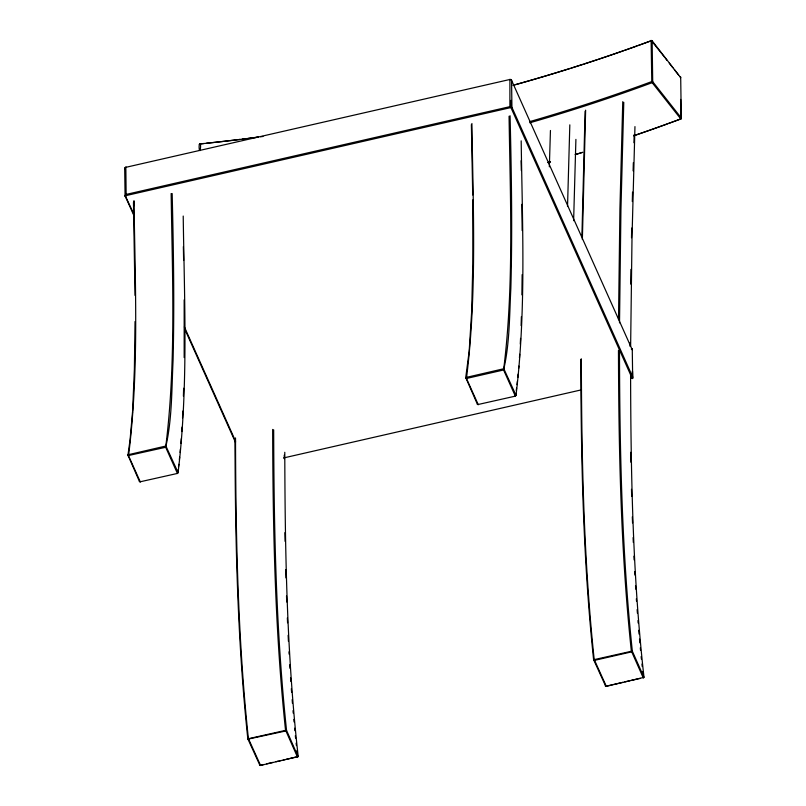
<?xml version="1.0" encoding="UTF-8"?>
<svg xmlns="http://www.w3.org/2000/svg" width="806" height="806" viewBox="0 0 806 806"><rect width="100%" height="100%" fill="white"/><g stroke="black" fill="none" stroke-linecap="round" stroke-linejoin="round"><path stroke-width="1.21" d="M235.513 437.93C235.795 538.237 237.83 638.715 248.379 738.538L260.489 765.247M272.66 429.437C272.942 529.744 274.967 630.221 285.515 730.045L297.555 757.207L298.17 756.24C286.845 655.359 285.072 553.712 284.78 452.297M581.327 358.841C581.61 459.138 583.635 559.626 594.183 659.439L606.303 686.289M618.464 350.348C618.746 450.645 620.771 551.123 631.32 650.946L643.369 678.108L643.974 677.141C632.67 576.441 630.886 474.966 630.584 373.712M135.035 321.544L134.38 369.299L132.627 410.586M200.12 150.581C201.893 140.415 197.974 142.43 199.404 150.077M618.514 319.71L619.925 208.996L622.766 101.667M619.522 322.843L620.932 209.913L623.773 102.342M630.111 346.429L630.131 342.711M630.635 345.986L632.005 238.113L634.957 126.602M522.147 274.624L521.895 294.865M184.171 357.572L184.171 299.862M630.705 284.085L630.917 269.375M581.912 236.37L585.096 111.188M582.365 239.513L585.63 110.16M631.501 237.74L631.702 228.058M567.535 206.427L569.822 124.849M573.62 220.723L575.907 139.388M632.307 201.56L632.539 192.09M633.113 170.872L633.345 162.641M183.405 396.179L183.637 388.25M521.391 316.627L521.099 325.614M549.339 166.832L550.448 130.481M633.939 142.733L634.191 134.562M182.539 417.971L182.861 411.04M520.565 338.369L520.283 344.102M680.667 99.43L680.828 118.986L651.802 82.182L651.117 40.371L661.414 53.226M181.783 431.553L182.055 427.059M519.457 357.834L519.699 354.257M132.557 411.715L130.098 439.572L127.882 455.662L165.673 447.28C172.162 419.483 171.658 389.268 173.068 360.443C174.428 304.819 173.512 249.175 172.162 193.561M180.937 443.371L181.279 438.645M518.661 368.382L518.852 366.075M180.111 452.488L180.423 449.063M517.825 377.47L518.147 374.085M179.365 459.541L179.637 457.153M517.019 384.643L517.422 381.057M178.025 469.999L177.461 473.505L165.673 447.28C176.202 363.315 172.353 278.04 171.154 193.531M178.509 466.593L178.831 464.327M515.79 393.842L515.387 396.209L503.589 369.984C514.117 286.019 510.279 200.744 509.07 116.235M516.263 390.436L516.586 388.17M632.297 349.512L632.347 349.069A1.179 0.766 -62.9 0 0 632.267 348.736M632.529 378.387L632.68 378.014A1.884 1.713 63.4 0 0 632.73 377.661A2.227 2.086 55.3 0 0 632.72 377.289A2.388 2.267 49.7 0 0 632.65 376.936L632.267 348.736M680.697 77.628L652.135 40.824L651.057 40.602M631.773 378.417L632.71 378.095L632.136 378.226M632.317 378.629L510.742 107.158L511.931 107.349L632.66 376.936M632.519 378.357L632.458 371.183L632.559 378.326M652.004 82.555L652.709 81.698L652.135 40.824L651.419 40.532M680.566 118.804L681.272 117.948L680.697 77.074L680.123 77.003M680.939 118.734L681.332 118.039L652.709 81.698L651.631 81.477M177.32 473.293L178.086 472.538C188.413 387.495 184.383 301.504 183.214 216.048M515.236 395.998L516.001 395.252C526.258 310.884 522.348 225.599 521.18 140.849M199.979 143.78L199.324 144.405M125.887 194.659A2.378 1.521 -49.4 0 1 126.159 194.427L509.986 106.644A2.378 0.947 34.7 0 1 510.309 106.785M283.652 457.939L581.489 389.832M261.517 765.005L263.582 764.531M266.675 763.826L272.871 762.416M275.964 761.7L278.03 761.227M279.057 760.995L281.123 760.521M283.188 760.048L285.243 759.574M286.281 759.343L297.626 756.743M607.321 685.906L612.479 684.727M613.517 684.495L622.796 682.37M624.862 681.896L630.02 680.717M631.058 680.486L637.244 679.065M638.271 678.833L640.337 678.36M605.679 686.178L593.639 659.751L632.277 651.067L643.974 677.352L606.072 686.39L605.296 685.987M259.875 765.267L247.835 738.85L286.462 730.165L298.049 756.582L260.267 765.488L259.492 765.085M133.998 214.396L125.162 195.546A1.38 0.584 -50.9 0 1 125.303 195.284M510.621 106.906L511.488 107.43L125.051 195.818L134.32 216.461M662.129 54.123L664.99 57.75M665.696 58.657L667.126 60.47M669.272 63.19L672.839 67.724M674.269 69.538L678.551 74.968M509.906 79.32L509.896 106.614M126.23 167.275L125.837 166.892L126.139 194.387M477.323 404.098L478.099 404.501L515.467 396.109L516.031 395.373L503.81 368.735L465.727 377.54L477.454 404.38L478.28 404.713L466.452 378.477C477.021 294.109 473.122 208.422 471.903 123.499M139.398 481.394L140.184 481.787L177.552 473.404L178.086 472.538L165.895 446.02L127.811 454.826L139.458 481.514L140.355 482.008L128.537 455.773C139.106 371.395 135.207 285.717 133.977 200.795L134.108 205.701M184.383 326.904L235.604 441.285M184.634 328.798L235.523 442.454M641.133 656.598L641.405 659.076M641.949 664.033L642.221 666.512M642.755 671.458L643.027 673.937M295.328 735.697L295.601 738.175M296.145 743.132L296.417 745.6M296.951 750.557L297.223 753.036M638.705 630.302L639.047 634.06M639.511 639.077L639.853 642.835M640.317 647.843L640.538 650.351M293.011 710.65L293.243 713.159M293.817 719.426L294.049 721.934M294.623 728.191L294.855 730.699M637.133 609.608L637.415 613.255M637.969 620.56L638.15 622.998M291.329 688.697L291.611 692.354M292.165 699.658L292.437 703.306M636.357 598.747L636.518 601.135M290.553 677.836L290.795 681.423M635.531 585.66L635.743 589.196M289.727 664.759L289.928 668.295M634.725 571.555L634.906 575.051M288.427 641.334L288.135 635.259M288.981 651.822L289.102 654.15M633.939 556.16L634.11 559.908M633.113 537.572L633.315 542.478M287.359 617.89L287.561 622.806M632.327 516.827L632.539 522.903M286.513 595.926L286.735 602.001M285.949 577.912L285.717 569.58M631.491 489.302L631.672 496.415M510.067 115.752C511.467 173.371 512.425 231.03 510.833 288.649C509.412 315.66 509.724 343.94 503.589 369.984L466.452 378.477L465.667 378.085L469.173 351.265L471.631 312.154L472.82 263.864L472.769 199.858M471.379 124.598L472.719 194.992M133.474 202.407L135.005 295.399M521.109 160.706L521.321 170.529M183.375 246.596L183.637 260.489M630.705 452.297L630.866 462.241M284.911 532.635L285.062 541.34M521.895 204.351L522.157 230.526M511.931 107.349L511.558 80.298A1.622 1.098 -24.1 0 0 510.561 79.451M125.393 167.658A1.622 1.098 -24.1 0 0 124.698 168.786L125.081 195.828A1.622 1.149 -0.8 0 0 126.28 197.168M619.471 350.529C619.754 450.826 621.779 551.314 632.327 651.127L631.561 651.883L594.425 660.376L593.639 659.973C583.091 560.16 581.076 459.682 580.794 359.375M273.667 429.83C273.959 530.056 275.974 630.473 286.523 730.226L285.757 730.971L247.855 739.173C237.286 639.39 235.271 538.942 234.989 438.676M284.256 455.128L284.256 458.695M681.04 118.875A1427.043 1005.545 -0.8 0 1 668.416 123.53M667.267 123.953A1427.043 1005.545 -0.8 0 1 633.607 135.821M582.748 152.314A1427.043 1005.545 -0.8 0 1 575.565 154.51M550.518 161.915A1427.043 1005.545 -0.8 0 1 548.282 162.56M680.677 118.945A1426.207 1004.961 -0.8 0 1 634.362 135.499M582.305 152.405A1426.207 1004.961 -0.8 0 1 575.111 154.601M550.105 161.996A1426.207 1004.961 -0.8 0 1 547.868 162.641M652.104 82.686A1391.861 980.761 -0.8 0 1 529.804 122.794M651.147 40.733A1391.055 980.187 -0.8 0 1 512.938 85.335M262.988 136.456A1391.055 980.187 -0.8 0 1 260.54 136.788M258.101 137.111A1391.055 980.187 -0.8 0 1 200.049 143.921M651.722 81.597A1391.055 980.187 -0.8 0 1 529.582 121.656M650.402 41.076A1391.871 980.761 -0.8 0 1 638.07 45.579M636.952 45.982A1391.871 980.761 -0.8 0 1 624.59 50.375M623.461 50.768A1391.871 980.761 -0.8 0 1 598.646 59.241M597.518 59.614A1391.871 980.761 -0.8 0 1 583.927 64.067M582.798 64.43A1391.871 980.761 -0.8 0 1 571.444 68.047M570.305 68.409A1391.871 980.761 -0.8 0 1 515.437 84.67M258.283 137.091A1391.871 980.761 -0.8 0 1 254.595 137.574M252.137 137.897A1391.871 980.761 -0.8 0 1 248.45 138.37M244.762 138.834A1391.871 980.761 -0.8 0 1 242.304 139.146M239.835 139.448A1391.871 980.761 -0.8 0 1 206.376 143.256M203.888 143.518A1391.871 980.761 -0.8 0 1 200.15 143.911M631.289 349.038A1.622 1.098 -24.1 0 1 632.287 349.885L511.558 80.298A1.622 1.138 -0.8 0 0 509.523 79.562L125.766 167.346A1.622 1.138 -0.8 0 0 124.698 168.786M125.383 195.062A2.116 1.3 -49.1 0 1 125.827 194.558M510.248 106.654A2.116 0.786 33.7 0 1 510.601 106.805M511.216 107.208L511.044 100.347L511.125 107.188"/></g></svg>
